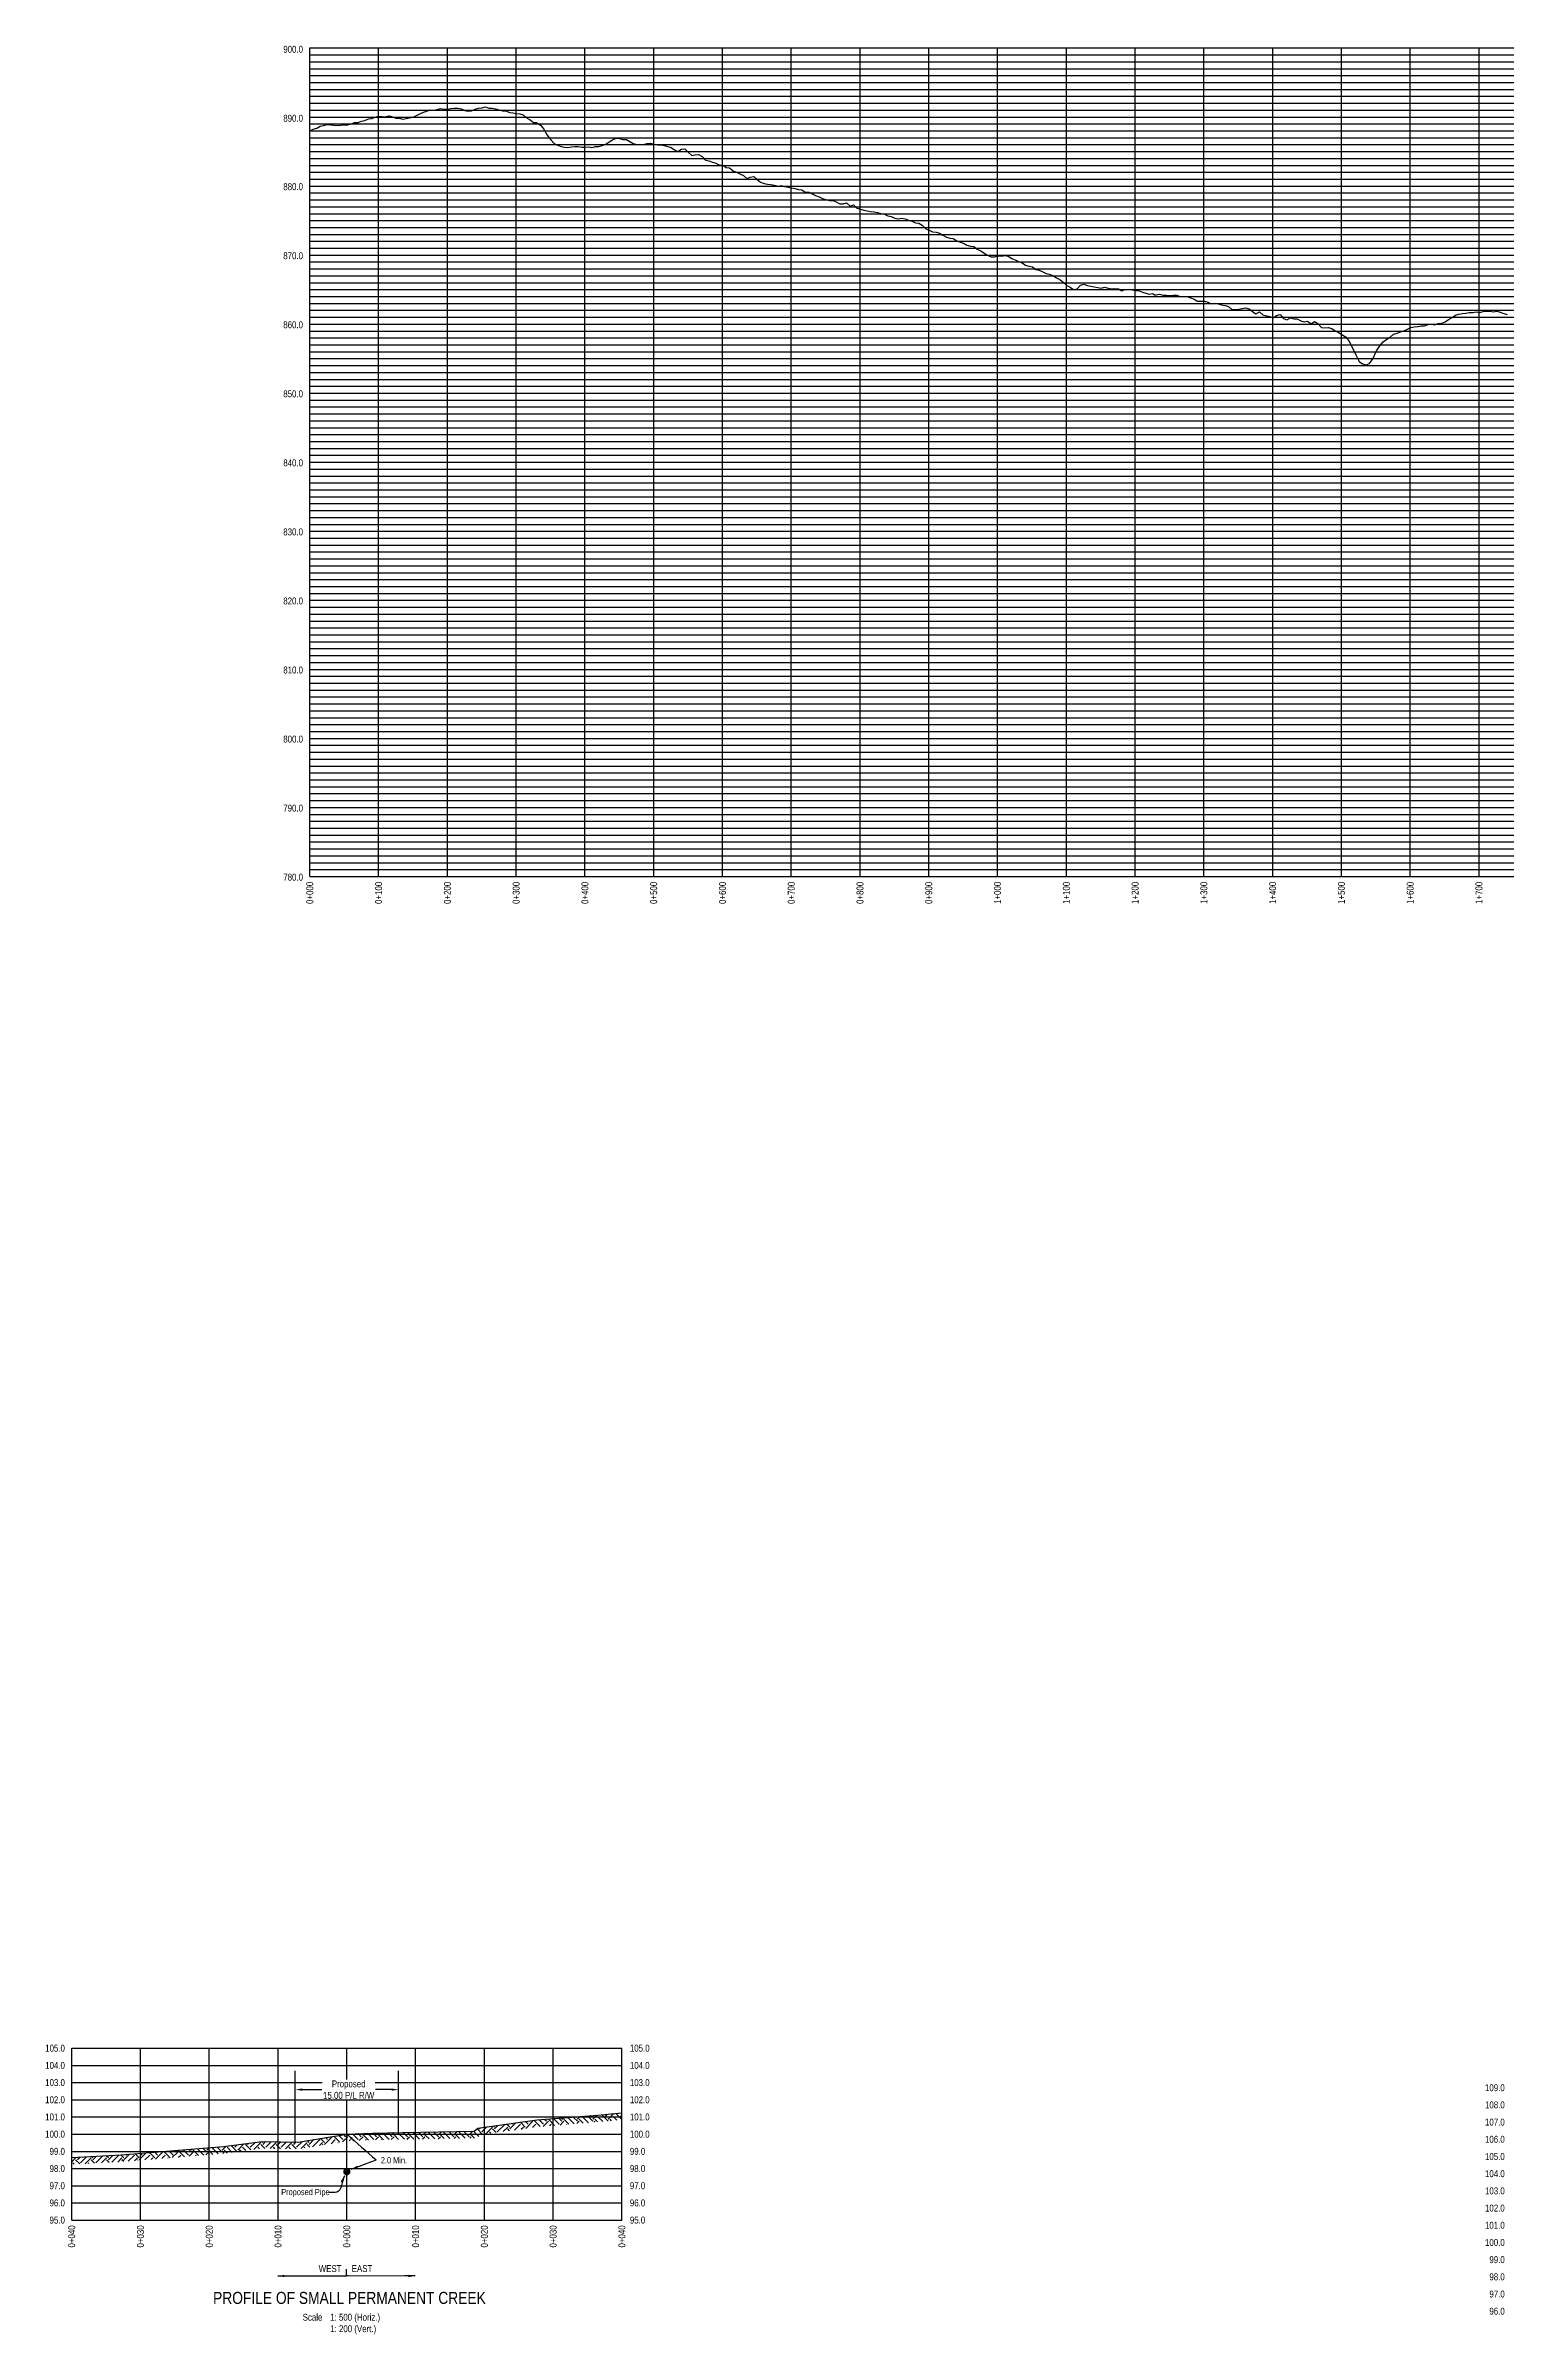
# Model space of a CAD drawing. Extents: x 521099 to 549685, y 6023217 to 6034691.
# Drawn here: x 533892 to 536014, y 6023359 to 6026685 of the extents above; entities that cross this region are included whole.
import ezdxf
from ezdxf.enums import TextEntityAlignment as Align

# ---------------------------------------------------------------- set-up
doc = ezdxf.new("R2010")
doc.units = 0
doc.header["$LTSCALE"] = 5
doc.header["$PDSIZE"] = 0.5
doc.linetypes.add('foc-TOPO', pattern=[1, 0.2, -0.8])
doc.layers.get('Defpoints').update_dxf_attribs({"color": 9})
for name, color, linetype in [('CG-NOTES', 7, 'Continuous'), ('DETAIL-T', 7, 'Continuous'), ('L-DETAIL-T', 3, 'Continuous'), ('L-MON', 1, 'Continuous'), ('P-CROSSINGS-GRID', 8, 'Continuous'), ('P-CROSSINGS-GROUND', 48, 'foc-TOPO'), ('P-CROSSINGS-LINE', 3, 'Continuous'), ('S-T7', 7, 'Continuous')]:
    doc.layers.add(name, color=color, linetype=linetype)
doc.styles.add('140', font='ARIALN.TTF', dxfattribs={"height": 15})
doc.styles.add('80', font='ARIALN.TTF', dxfattribs={"height": 10})
doc.styles.add('80CG', font='ARIALN.TTF', dxfattribs={"height": 10})
doc.styles.add('80L', font='ARIALN.TTF', dxfattribs={"height": 10})
doc.dimstyles.new('Compass 5 000', dxfattribs={"dimscale": 5, "dimtxt": 9, "dimasz": 2, "dimexe": 0.2, "dimexo": 0.0625, "dimgap": 0.5, "dimtad": 0, "dimtih": 1, "dimtoh": 1, "dimzin": 0, "dimdsep": 46, "dimtxsty": '80CG', "dimcen": 0.1, "dimse1": 1, "dimse2": 1, "dimclrd": 256, "dimclrt": 256, "dimaunit": 1, "dimadec": 4, "dimazin": 0, "dimtfac": 0.06, "dimtofl": 0, "dimtmove": 0, "dimatfit": 1, "dimfxl": 0.2, "dimtolj": 1, "dimtzin": 0, "dimlwd": -1, "dimarcsym": 0})

# ---------------------------------------------------------------- blocks, each defined once
blk = doc.blocks.new('PLIA')
at = {"color": 255, "const_width": 1}
blk.add_lwpolyline([(-0.5, 0, 1), (0.5, 0, 1)], format="xyb", close=True, dxfattribs=at)
blk = doc.blocks.new('PLIAA')
blk.add_blockref('PLIA', (0, 0))
blk = doc.blocks.new('PLIB')
at = {"color": 1}
blk.add_circle((0, 0), 0.8, dxfattribs=at)
blk = doc.blocks.new('PLIBB')
blk.add_blockref('PLIB', (0, 0))
blk = doc.blocks.new('PLICC')
for name in ['PLIAA', 'PLIBB']:
    blk.add_blockref(name, (0, 0))
blk = doc.blocks.new('PLI')
blk.add_blockref('PLICC', (0, 0))
blk = doc.blocks.new('*D730')
at = {"transparency": 16777216}
for p, q in [((534264.5, 6023714.2), (534293, 6023714.2)), ((534394.4, 6023714.2), (534371.2, 6023714.2))]:
    blk.add_line(p, q, dxfattribs=at)
at = {"linetype": 'Continuous', "transparency": 16777216}
for points in [[(534264.5, 6023715.9), (534264.5, 6023712.6), (534254.5, 6023714.2)], [(534394.4, 6023715.9), (534394.4, 6023712.6), (534404.4, 6023714.2)]]:
    blk.add_solid(points, dxfattribs=at)
at = {"layer": 'Defpoints', "color": 0, "linetype": 'Continuous', "transparency": 16777216}
for p in [(534254.5, 6023718), (534404.4, 6023718), (534404.4, 6023714.2)]:
    blk.add_point(p, dxfattribs=at)
at = {"linetype": 'Continuous', "transparency": 16777216, "insert": (534332.1, 6023714.2), "char_height": 10, "attachment_point": 5, "style": '80CG', "bg_fill": 3, "box_fill_scale": 1.1, "bg_fill_color": 256, "bg_fill_true_color": 13158600, "bg_fill_transparency": 0}
blk.add_mtext('\\A1;Proposed\\P15.00 P/L R/W', dxfattribs=at)

msp = doc.modelspace()

# ---------------------------------------------------------------- linework, layer by layer
for p, q in [((534254.468, 6023638.01), (534254.468, 6023741.574)), ((534404.39, 6023651.908), (534404.39, 6023741.574))]:
    msp.add_line(p, q)
at = {"layer": 'CG-NOTES'}
msp.add_line((534328.946, 6023443.455), (534328.946, 6023453.45), dxfattribs=at)
at = {"layer": 'P-CROSSINGS-GRID'}
for p, q in [((534275.699, 6026681.471), (543271.032, 6026681.471)), ((534275.699, 6025477.296), (534275.699, 6026681.471)), ((534275.699, 6026671.437), (543271.032, 6026671.437)), ((534375.647, 6025477.296), (534375.647, 6026681.471)), ((534475.595, 6025477.296), (534475.595, 6026681.471)), ((534575.543, 6025477.296), (534575.543, 6026681.471)), ((534675.491, 6025477.296), (534675.491, 6026681.471)), ((534775.439, 6025477.296), (534775.439, 6026681.471)), ((534875.388, 6025477.296), (534875.388, 6026681.471)), ((534975.336, 6025477.296), (534975.336, 6026681.471)), ((535075.284, 6025477.296), (535075.284, 6026681.471)), ((535175.232, 6025477.296), (535175.232, 6026681.471)), ((535275.18, 6025477.296), (535275.18, 6026681.471)), ((535375.128, 6025477.296), (535375.128, 6026681.471)), ((535475.076, 6025477.296), (535475.076, 6026681.471)), ((535575.025, 6025477.296), (535575.025, 6026681.471)), ((535674.973, 6025477.296), (535674.973, 6026681.471)), ((535774.921, 6025477.296), (535774.921, 6026681.471)), ((535874.869, 6025477.296), (535874.869, 6026681.471)), ((535974.817, 6025477.296), (535974.817, 6026681.471)), ((534275.699, 6026661.402), (543271.032, 6026661.402)), ((534275.699, 6026651.367), (543271.032, 6026651.367)), ((534275.699, 6026641.332), (543271.032, 6026641.332)), ((534275.699, 6026631.297), (543271.032, 6026631.297)), ((534275.699, 6026621.263), (543271.032, 6026621.263)), ((534275.699, 6026611.228), (543271.032, 6026611.228)), ((534275.699, 6026601.193), (543271.032, 6026601.193)), ((534275.699, 6026591.158), (543271.032, 6026591.158)), ((534275.699, 6026581.123), (543271.032, 6026581.123)), ((534275.699, 6026571.089), (543271.032, 6026571.089)), ((534275.699, 6026561.054), (543271.032, 6026561.054)), ((534275.699, 6026551.019), (543271.032, 6026551.019)), ((534275.699, 6026540.984), (543271.032, 6026540.984)), ((534275.699, 6026530.95), (543271.032, 6026530.95)), ((534275.699, 6026520.915), (543271.032, 6026520.915)), ((534275.699, 6026510.88), (543271.032, 6026510.88)), ((534275.699, 6026500.845), (543271.032, 6026500.845)), ((534275.699, 6026490.81), (543271.032, 6026490.81)), ((534275.699, 6026480.776), (543271.032, 6026480.776)), ((534275.699, 6026470.741), (543271.032, 6026470.741)), ((534275.699, 6026460.706), (543271.032, 6026460.706)), ((534275.699, 6026450.671), (543271.032, 6026450.671)), ((534275.699, 6026440.636), (543271.032, 6026440.636)), ((534275.699, 6026430.602), (543271.032, 6026430.602)), ((534275.699, 6026420.567), (543271.032, 6026420.567)), ((534275.699, 6026410.532), (543271.032, 6026410.532)), ((534275.699, 6026400.497), (543271.032, 6026400.497)), ((534275.699, 6026390.462), (543271.032, 6026390.462)), ((534275.699, 6026380.428), (543271.032, 6026380.428)), ((534275.699, 6026370.393), (543271.032, 6026370.393)), ((534275.699, 6026360.358), (543271.032, 6026360.358)), ((534275.699, 6026350.323), (543271.032, 6026350.323)), ((534275.699, 6026340.288), (543271.032, 6026340.288)), ((534275.699, 6026330.254), (543271.032, 6026330.254)), ((534275.699, 6026320.219), (543271.032, 6026320.219)), ((534275.699, 6026310.184), (543271.032, 6026310.184)), ((534275.699, 6026300.149), (543271.032, 6026300.149)), ((534275.699, 6026290.114), (543271.032, 6026290.114)), ((534275.699, 6026280.08), (543271.032, 6026280.08)), ((534275.699, 6026270.045), (543271.032, 6026270.045)), ((534275.699, 6026260.01), (543271.032, 6026260.01)), ((534275.699, 6026249.975), (543271.032, 6026249.975)), ((534275.699, 6026239.94), (543271.032, 6026239.94)), ((534275.699, 6026229.906), (543271.032, 6026229.906)), ((534275.699, 6026219.871), (543271.032, 6026219.871)), ((534275.699, 6026209.836), (543271.032, 6026209.836)), ((534275.699, 6026199.801), (543271.032, 6026199.801)), ((534275.699, 6026189.767), (543271.032, 6026189.767)), ((534275.699, 6026179.732), (543271.032, 6026179.732)), ((534275.699, 6026169.697), (543271.032, 6026169.697)), ((534275.699, 6026159.662), (543271.032, 6026159.662)), ((534275.699, 6026149.627), (543271.032, 6026149.627)), ((534275.699, 6026139.593), (543271.032, 6026139.593)), ((534275.699, 6026129.558), (543271.032, 6026129.558)), ((534275.699, 6026119.523), (543271.032, 6026119.523)), ((534275.699, 6026109.488), (543271.032, 6026109.488)), ((534275.699, 6026099.453), (543271.032, 6026099.453)), ((534275.699, 6026089.419), (543271.032, 6026089.419)), ((534275.699, 6026079.384), (543271.032, 6026079.384)), ((534275.699, 6026069.349), (543271.032, 6026069.349)), ((534275.699, 6026059.314), (543271.032, 6026059.314)), ((534275.699, 6026049.279), (543271.032, 6026049.279)), ((534275.699, 6026039.245), (543271.032, 6026039.245)), ((534275.699, 6026029.21), (543271.032, 6026029.21)), ((534275.699, 6026019.175), (543271.032, 6026019.175)), ((534275.699, 6026009.14), (543271.032, 6026009.14)), ((534275.699, 6025999.105), (543271.032, 6025999.105)), ((534275.699, 6025989.071), (543271.032, 6025989.071)), ((534275.699, 6025979.036), (543271.032, 6025979.036)), ((534275.699, 6025969.001), (543271.032, 6025969.001)), ((534275.699, 6025958.966), (543271.032, 6025958.966)), ((534275.699, 6025948.931), (543271.032, 6025948.931)), ((534275.699, 6025938.897), (543271.032, 6025938.897)), ((534275.699, 6025928.862), (543271.032, 6025928.862)), ((534275.699, 6025918.827), (543271.032, 6025918.827)), ((534275.699, 6025908.792), (543271.032, 6025908.792)), ((534275.699, 6025898.757), (543271.032, 6025898.757)), ((534275.699, 6025888.723), (543271.032, 6025888.723)), ((534275.699, 6025878.688), (543271.032, 6025878.688)), ((534275.699, 6025868.653), (543271.032, 6025868.653)), ((534275.699, 6025858.618), (543271.032, 6025858.618)), ((534275.699, 6025848.584), (543271.032, 6025848.584)), ((534275.699, 6025838.549), (543271.032, 6025838.549)), ((534275.699, 6025828.514), (543271.032, 6025828.514)), ((534275.699, 6025818.479), (543271.032, 6025818.479)), ((534275.699, 6025808.444), (543271.032, 6025808.444)), ((534275.699, 6025798.41), (543271.032, 6025798.41)), ((534275.699, 6025788.375), (543271.032, 6025788.375)), ((534275.699, 6025778.34), (543271.032, 6025778.34)), ((534275.699, 6025768.305), (543271.032, 6025768.305)), ((534275.699, 6025758.27), (543271.032, 6025758.27)), ((534275.699, 6025748.236), (543271.032, 6025748.236)), ((534275.699, 6025738.201), (543271.032, 6025738.201)), ((534275.699, 6025728.166), (543271.032, 6025728.166)), ((534275.699, 6025718.131), (543271.032, 6025718.131)), ((534275.699, 6025708.096), (543271.032, 6025708.096)), ((534275.699, 6025698.062), (543271.032, 6025698.062)), ((534275.699, 6025688.027), (543271.032, 6025688.027)), ((534275.699, 6025677.992), (543271.032, 6025677.992)), ((534275.699, 6025667.957), (543271.032, 6025667.957)), ((534275.699, 6025657.922), (543271.032, 6025657.922)), ((534275.699, 6025647.888), (543271.032, 6025647.888)), ((534275.699, 6025637.853), (543271.032, 6025637.853)), ((534275.699, 6025627.818), (543271.032, 6025627.818)), ((534275.699, 6025617.783), (543271.032, 6025617.783)), ((534275.699, 6025607.748), (543271.032, 6025607.748)), ((534275.699, 6025597.714), (543271.032, 6025597.714)), ((534275.699, 6025587.679), (543271.032, 6025587.679)), ((534275.699, 6025577.644), (543271.032, 6025577.644)), ((534275.699, 6025567.609), (543271.032, 6025567.609)), ((534275.699, 6025557.575), (543271.032, 6025557.575)), ((534275.699, 6025547.54), (543271.032, 6025547.54)), ((534275.699, 6025537.505), (543271.032, 6025537.505)), ((534275.699, 6025527.47), (543271.032, 6025527.47)), ((534275.699, 6025517.435), (543271.032, 6025517.435)), ((534275.699, 6025507.401), (543271.032, 6025507.401)), ((534275.699, 6025497.366), (543271.032, 6025497.366)), ((534275.699, 6025487.331), (543271.032, 6025487.331)), ((534275.699, 6025477.296), (543271.032, 6025477.296))]:
    msp.add_line(p, q, dxfattribs=at)
at = {"layer": 'P-CROSSINGS-GRID', "color": 8}
for p, q in [((533929.637, 6023774.464), (534729.222, 6023774.464)), ((533929.637, 6023524.593), (533929.637, 6023774.464)), ((534029.585, 6023524.593), (534029.585, 6023774.464)), ((534129.533, 6023524.593), (534129.533, 6023774.464)), ((534229.481, 6023524.593), (534229.481, 6023774.464)), ((534329.429, 6023524.593), (534329.429, 6023774.464)), ((534429.377, 6023524.593), (534429.377, 6023774.464)), ((534529.326, 6023524.593), (534529.326, 6023774.464)), ((534629.274, 6023524.593), (534629.274, 6023774.464)), ((534729.222, 6023524.593), (534729.222, 6023774.464)), ((533929.637, 6023749.477), (534729.222, 6023749.477)), ((533929.637, 6023724.49), (534729.222, 6023724.49)), ((533929.637, 6023699.503), (534729.222, 6023699.503)), ((533929.637, 6023674.516), (534729.222, 6023674.516)), ((533929.637, 6023649.529), (534729.222, 6023649.529)), ((533929.637, 6023624.542), (534729.222, 6023624.542)), ((533929.637, 6023599.555), (534729.222, 6023599.555)), ((533929.637, 6023574.568), (534729.222, 6023574.568)), ((533929.637, 6023549.58), (534729.222, 6023549.58)), ((533929.637, 6023524.593), (534729.222, 6023524.593))]:
    msp.add_line(p, q, dxfattribs=at)
at = {"layer": 'P-CROSSINGS-LINE', "flags": 128}
msp.add_lwpolyline([(534275.699, 6026560.984), (534280.699, 6026563.581), (534285.699, 6026565.114), (534290.699, 6026567.577), (534295.699, 6026568.845), (534300.699, 6026570.28), (534305.699, 6026569.737), (534310.699, 6026569.272), (534315.699, 6026568.977), (534320.699, 6026569.041), (534325.699, 6026569.739), (534330.699, 6026569.674), (534335.699, 6026571.073), (534340.699, 6026573.331), (534345.699, 6026573.112), (534350.699, 6026574.917), (534355.699, 6026575.807), (534360.699, 6026578.624), (534365.699, 6026579.024), (534370.699, 6026580.898), (534375.699, 6026582.116), (534380.699, 6026581.864), (534385.699, 6026581.524), (534387.827, 6026582.337), (534390.699, 6026582.677), (534395.699, 6026581.607), (534400.699, 6026579.343), (534405.699, 6026579.561), (534410.562, 6026577.968), (534415.699, 6026578.915), (534420.699, 6026580.017), (534425.699, 6026580.731), (534430.699, 6026583.429), (534435.699, 6026585.55), (534440.699, 6026587.95), (534445.699, 6026589.611), (534450.699, 6026591.552), (534455.699, 6026590.932), (534460.699, 6026592.135), (534465.699, 6026593.324), (534470.699, 6026592.605), (534475.699, 6026592.454), (534480.699, 6026593.638), (534485.699, 6026593.904), (534490.699, 6026593.762), (534495.699, 6026592.79), (534500.699, 6026590.777), (534504.513, 6026589.481), (534505.699, 6026590.256), (534510.699, 6026590.317), (534515.699, 6026592.688), (534520.699, 6026593.942), (534525.699, 6026594.678), (534530.699, 6026595.89), (534535.699, 6026593.876), (534540.699, 6026593.927), (534545.699, 6026593.194), (534550.699, 6026591.647), (534555.699, 6026590.159), (534560.699, 6026589.901), (534565.699, 6026587.717), (534570.699, 6026587.032), (534575.699, 6026586.438), (534580.699, 6026585.661), (534585.699, 6026584.211), (534590.699, 6026580.108), (534595.699, 6026577.096), (534600.699, 6026573.079), (534604.462, 6026573.033), (534605.699, 6026572.669), (534610.699, 6026569.05), (534615.699, 6026563.378), (534620.699, 6026554.922), (534625.699, 6026548.029), (534630.699, 6026542.464), (534635.699, 6026540.085), (534640.699, 6026538.428), (534645.699, 6026537.064), (534650.699, 6026536.748), (534655.699, 6026537.856), (534660.699, 6026538.252), (534665.699, 6026538.418), (534670.699, 6026537.445), (534675.699, 6026537.238), (534680.699, 6026537.948), (534685.699, 6026536.908), (534689.285, 6026537.769), (534690.699, 6026538.153), (534695.699, 6026538.424), (534700.699, 6026539.806), (534705.699, 6026541.714), (534710.699, 6026544.899), (534715.699, 6026547.94), (534720.699, 6026550.378), (534725.699, 6026549.916), (534730.699, 6026548.242), (534735.699, 6026548.274), (534740.699, 6026545.491), (534745.699, 6026542.612), (534750.699, 6026541.201), (534755.699, 6026540.946), (534760.699, 6026541.172), (534765.699, 6026542.759), (534770.699, 6026542.932), (534775.699, 6026541.555), (534780.699, 6026540.798), (534785.699, 6026540.575), (534790.699, 6026539.634), (534795.699, 6026538.148), (534800.699, 6026536.705), (534805.699, 6026533.194), (534810.699, 6026531.071), (534815.699, 6026534.178), (534820.699, 6026534.824), (534825.699, 6026530.156), (534830.699, 6026524.967), (534835.699, 6026525.911), (534840.699, 6026526.643), (534845.699, 6026523.877), (534850.699, 6026518.598), (534855.699, 6026517.608), (534860.699, 6026515.66), (534865.699, 6026514.141), (534870.699, 6026511.824), (534875.699, 6026511.224), (534880.699, 6026507.638), (534885.699, 6026507.037), (534890.699, 6026502.942), (534895.699, 6026500.931), (534900.699, 6026498.69), (534905.699, 6026495.924), (534910.699, 6026491.709), (534915.699, 6026493.471), (534920.699, 6026494.837), (534925.699, 6026490.47), (534930.699, 6026486.517), (534935.699, 6026484.481), (534940.699, 6026483.422), (534945.699, 6026482.802), (534950.699, 6026482.295), (534955.699, 6026480.762), (534960.699, 6026481.549), (534965.699, 6026480.334), (534970.699, 6026479.351), (534975.699, 6026478.229), (534980.699, 6026477.305), (534985.699, 6026475.996), (534990.699, 6026475.159), (534995.699, 6026471.652), (535000.699, 6026471.971), (535005.699, 6026469.274), (535010.699, 6026467.253), (535015.699, 6026465.308), (535020.699, 6026462.453), (535025.699, 6026461.242), (535030.699, 6026459.932), (535035.699, 6026459.734), (535040.699, 6026457.643), (535045.699, 6026455.118), (535050.699, 6026454.919), (535055.699, 6026456.171), (535060.699, 6026451.374), (535065.699, 6026453.298), (535070.699, 6026448.394), (535075.699, 6026447.251), (535080.699, 6026445.956), (535085.699, 6026444.775), (535090.699, 6026443.695), (535095.699, 6026443.178), (535100.699, 6026442.144), (535105.699, 6026440.853), (535110.699, 6026439.678), (535115.699, 6026437.424), (535120.699, 6026436.602), (535125.699, 6026434.267), (535130.699, 6026433.124), (535135.699, 6026433.972), (535140.699, 6026433.178), (535145.699, 6026431.313), (535150.699, 6026429.647), (535155.699, 6026427.546), (535160.699, 6026426.92), (535165.699, 6026424.157), (535170.699, 6026418.464), (535175.699, 6026416.43), (535180.699, 6026414.006), (535185.699, 6026413.722), (535190.699, 6026412.318), (535195.699, 6026409.422), (535200.699, 6026406.54), (535205.699, 6026405.011), (535210.699, 6026404.308), (535215.699, 6026400.917), (535220.699, 6026399.19), (535225.699, 6026397.724), (535230.699, 6026394.684), (535235.699, 6026393.263), (535240.699, 6026392.856), (535245.699, 6026389.206), (535250.699, 6026386.521), (535255.699, 6026383.213), (535260.699, 6026380.393), (535265.699, 6026378.009), (535270.699, 6026377.905), (535275.699, 6026379.39), (535280.699, 6026378.774), (535285.699, 6026379.754), (535290.699, 6026378.93), (535295.699, 6026375.518), (535300.699, 6026373.507), (535305.699, 6026371.33), (535310.699, 6026369.184), (535315.699, 6026365.969), (535320.699, 6026364.391), (535325.699, 6026363.204), (535330.699, 6026359.48), (535335.699, 6026358.566), (535340.699, 6026356.313), (535345.699, 6026353.69), (535350.699, 6026352.89), (535355.699, 6026350.884), (535360.699, 6026347.426), (535365.699, 6026345.198), (535370.699, 6026341.03), (535375.699, 6026336.045), (535380.699, 6026333.941), (535385.699, 6026330.556), (535390.699, 6026331.606), (535395.699, 6026336.932), (535400.699, 6026338.105), (535405.699, 6026336.274), (535410.699, 6026335.352), (535415.699, 6026334.253), (535420.699, 6026333.324), (535425.699, 6026332.421), (535430.699, 6026333.819), (535435.699, 6026332.346), (535440.699, 6026331.331), (535445.699, 6026331.83), (535450.699, 6026331.545), (535455.699, 6026328.318), (535460.699, 6026330.353), (535461.796, 6026330.528), (535465.699, 6026330.686), (535470.699, 6026329.792), (535475.699, 6026329.132), (535480.699, 6026328.383), (535485.699, 6026326.596), (535490.699, 6026324.946), (535495.699, 6026323.505), (535500.699, 6026324.744), (535503.052, 6026322.816), (535505.699, 6026322.708), (535510.699, 6026323.463), (535515.699, 6026322.339), (535520.699, 6026322.163), (535525.699, 6026321.924), (535530.699, 6026322.217), (535535.699, 6026322.098), (535540.699, 6026320.103), (535545.699, 6026320.208), (535550.699, 6026320.344), (535555.699, 6026318.379), (535560.699, 6026316.26), (535565.699, 6026313.655), (535570.699, 6026313.695), (535575.699, 6026313.332), (535580.699, 6026312.254), (535585.699, 6026309.6), (535590.699, 6026310.715), (535595.699, 6026309.825), (535600.699, 6026307.943), (535605.699, 6026307.169), (535610.699, 6026305.522), (535615.699, 6026301.24), (535620.699, 6026301.314), (535625.699, 6026301.814), (535630.699, 6026302.943), (535635.699, 6026303.931), (535640.699, 6026302.478), (535645.699, 6026298.218), (535650.699, 6026295.188), (535655.699, 6026297.877), (535660.699, 6026293.448), (535665.699, 6026292.091), (535668.967, 6026291.765), (535670.699, 6026291.292), (535675.699, 6026289.129), (535680.699, 6026292.545), (535685.699, 6026294.049), (535690.699, 6026288.402), (535695.699, 6026286.422), (535700.699, 6026289.276), (535705.699, 6026287.714), (535710.699, 6026287.596), (535715.699, 6026284.986), (535720.699, 6026283.553), (535725.699, 6026284.268), (535730.699, 6026280.354), (535735.699, 6026284.015), (535740.699, 6026280.946), (535745.699, 6026275.423), (535750.699, 6026274.609), (535755.699, 6026275.064), (535760.699, 6026273.819), (535765.699, 6026270.576), (535770.699, 6026267.811), (535775.699, 6026264.913), (535780.699, 6026261.76), (535785.699, 6026255.721), (535790.699, 6026246.714), (535795.699, 6026235.408), (535800.699, 6026225.885), (535805.699, 6026222.177), (535810.699, 6026220.753), (535815.699, 6026222.646), (535820.699, 6026229.688), (535825.699, 6026241.498), (535830.699, 6026248.777), (535835.699, 6026254.182), (535840.699, 6026258.123), (535845.699, 6026261.023), (535850.699, 6026265.328), (535855.699, 6026267.003), (535860.699, 6026268.766), (535865.699, 6026270.318), (535870.699, 6026272.602), (535875.699, 6026275.416), (535880.699, 6026276.311), (535885.699, 6026276.646), (535890.699, 6026277.661), (535895.699, 6026277.862), (535900.699, 6026279.495), (535905.699, 6026279.803), (535910.699, 6026279.249), (535915.699, 6026280.836), (535920.699, 6026281.429), (535925.699, 6026283.233), (535930.699, 6026286.905), (535935.699, 6026289.908), (535940.699, 6026293.253), (535945.699, 6026294.772), (535950.699, 6026295.34), (535955.699, 6026295.999), (535960.699, 6026296.998), (535965.699, 6026296.958), (535970.699, 6026298.179), (535975.699, 6026296.916), (535980.699, 6026298.688), (535985.699, 6026299.148), (535990.699, 6026299.074), (535995.699, 6026298.204), (536000.699, 6026299.048), (536005.699, 6026297.313), (536010.699, 6026295.592), (536015.699, 6026293.982)], dxfattribs=at)

# ---------------------------------------------------------------- block references
at = {"layer": 'L-MON', "xscale": 4.99740725, "yscale": 4.99740725, "zscale": 4.99740725}
msp.add_blockref('PLI', (534329.429, 6023594.609), dxfattribs=at)

# ---------------------------------------------------------------- texts
at = {"style": '80'}
for s, p in [('0+000', (534275.612, 6025469.632)), ('0+100', (534375.56, 6025469.632)), ('0+200', (534475.508, 6025469.632)), ('0+300', (534575.456, 6025469.632)), ('0+400', (534675.404, 6025469.632)), ('0+500', (534775.352, 6025469.632)), ('0+600', (534875.301, 6025469.632)), ('0+700', (534975.249, 6025469.632)), ('0+800', (535075.197, 6025469.632)), ('0+900', (535175.145, 6025469.632)), ('1+000', (535275.093, 6025469.632)), ('1+100', (535375.041, 6025469.632)), ('1+200', (535474.989, 6025469.632)), ('1+300', (535574.938, 6025469.632)), ('1+400', (535674.886, 6025469.632)), ('1+500', (535774.834, 6025469.632)), ('1+600', (535874.782, 6025469.632)), ('1+700', (535974.73, 6025469.632)), ('0+040', (533929.55, 6023516.929)), ('0+030', (534029.498, 6023516.929)), ('0+020', (534129.446, 6023516.929)), ('0+010', (534229.394, 6023516.929)), ('0+000', (534329.342, 6023516.929)), ('0+010', (534429.29, 6023516.929)), ('0+020', (534529.239, 6023516.929)), ('0+030', (534629.187, 6023516.929)), ('0+040', (534729.135, 6023516.929))]:
    msp.add_text(s, height=9.9948, rotation=90, dxfattribs=at).set_placement(p, align=Align.MIDDLE_RIGHT)
at = {"insert": (534378.866, 6023616.094), "char_height": 8.9953, "attachment_point": 1, "style": '80L'}
msp.add_mtext_dynamic_manual_height_columns('2.0 Min.', width=45.28725, gutter_width=44.977, heights=[0], dxfattribs=at)
at = {"layer": 'DETAIL-T', "insert": (534265.271, 6023388.411), "char_height": 9.99481, "attachment_point": 1, "style": '80L'}
msp.add_mtext_dynamic_manual_height_columns('Scale^I1: 500 (Horiz.)\\P^I1: 200 (Vert.)', width=216.99252, gutter_width=44.977, heights=[0], dxfattribs=at)
at = {"layer": 'L-DETAIL-T', "insert": (534333.172, 6023420.268), "char_height": 17.49093, "width": 396.48873, "attachment_point": 2, "rotation": 0, "style": '140'}
msp.add_mtext('PROFILE OF SMALL PERMANENT CREEK', dxfattribs=at)
at = {"layer": 'S-T7', "style": '80'}
for s, p in [('900.0', (534265.704, 6026679.501)), ('890.0', (534265.704, 6026579.291)), ('880.0', (534265.704, 6026479.856)), ('870.0', (534265.704, 6026379.508)), ('860.0', (534265.704, 6026279.16)), ('850.0', (534265.704, 6026178.812)), ('840.0', (534265.704, 6026078.464)), ('830.0', (534265.704, 6025978.116)), ('820.0', (534265.704, 6025877.768)), ('810.0', (534265.704, 6025777.42)), ('800.0', (534265.704, 6025677.073)), ('790.0', (534265.704, 6025576.725)), ('780.0', (534265.704, 6025476.377)), ('105.0', (533919.642, 6023774.464)), ('104.0', (533919.642, 6023749.477)), ('103.0', (533919.642, 6023724.49)), ('109.0', (536012.236, 6023717.016)), ('102.0', (533919.642, 6023699.503)), ('101.0', (533919.642, 6023674.516)), ('108.0', (536012.236, 6023692.029)), ('107.0', (536012.236, 6023667.042)), ('100.0', (533919.642, 6023649.529)), ('106.0', (536012.236, 6023642.055)), ('99.0', (533919.642, 6023624.542)), ('105.0', (536012.236, 6023617.068)), ('98.0', (533919.642, 6023599.555)), ('97.0', (533919.642, 6023574.568)), ('104.0', (536012.236, 6023592.081)), ('103.0', (536012.236, 6023567.094)), ('96.0', (533919.642, 6023549.58)), ('102.0', (536012.236, 6023542.107)), ('95.0', (533919.642, 6023524.593)), ('101.0', (536012.236, 6023517.12)), ('100.0', (536012.236, 6023492.133)), ('99.0', (536012.236, 6023467.146)), ('98.0', (536012.236, 6023442.159)), ('97.0', (536012.236, 6023417.172)), ('96.0', (536012.236, 6023392.185))]:
    msp.add_text(s, height=9.9948, dxfattribs=at).set_placement(p, align=Align.MIDDLE_RIGHT)
for s, p in [('105.0', (534740.746, 6023774.464)), ('104.0', (534740.746, 6023749.477)), ('103.0', (534740.746, 6023724.49)), ('102.0', (534740.746, 6023699.503)), ('101.0', (534740.746, 6023674.516)), ('100.0', (534740.746, 6023649.529)), ('99.0', (534740.746, 6023624.542)), ('98.0', (534740.746, 6023599.555)), ('97.0', (534740.746, 6023574.568)), ('96.0', (534740.746, 6023549.58)), ('95.0', (534740.746, 6023524.593))]:
    msp.add_text(s, height=9.9948, dxfattribs=at).set_placement(p, align=Align.MIDDLE_LEFT)

# ---------------------------------------------------------------- leaders
at = {"path_type": 1}
for points in [[(534329.429, 6023649.529), (534371.817, 6023612.029)], [(534335.489, 6023598.483), (534371.817, 6023612.029)]]:
    msp.add_leader(points, dimstyle='Compass 5 000', override={"dimgap": 0.5, "dimtad": 0}, dxfattribs=at)
at = {"layer": 'CG-NOTES', "path_type": 1}
for points in [[(534228.998, 6023443.455), (534328.946, 6023443.455)], [(534428.894, 6023443.455), (534328.946, 6023443.455)]]:
    msp.add_leader(points, dimstyle='Compass 5 000', override={"dimgap": 0.5, "dimtad": 0}, dxfattribs=at)

# ---------------------------------------------------------------- next in the draw order: texts
at = {"insert": (534234.044, 6023569.927), "char_height": 8.99533, "attachment_point": 1, "style": '80L', "bg_fill": 3, "box_fill_scale": 1.3, "bg_fill_color": 256, "bg_fill_transparency": 0}
msp.add_mtext_dynamic_manual_height_columns('Proposed Pipe', width=67.24202, gutter_width=44.977, heights=[0], dxfattribs=at)
at = {"color": 3, "insert": (534321.582, 6023459.127), "char_height": 9.9948, "width": 78.39065, "attachment_point": 3, "style": '80', "bg_fill": 2}
msp.add_mtext('WEST', dxfattribs=at)

# ---------------------------------------------------------------- next in the draw order: dimensions: what is measured, and where the dimension line sits
at = {"color": 6, "linetype": 'Continuous'}
dim = msp.add_linear_dim(base=(534404.39, 6023714.221), p1=(534254.468, 6023717.957), p2=(534404.39, 6023717.957), angle=0, text='Proposed\\P15.00 P/L R/W', dimstyle='Compass 5 000', override={"dimtfill": 1}, dxfattribs=at)
dim.commit()
dim.dimension.update_dxf_attribs({"geometry": '*D730', "text_midpoint": (534332.105, 6023714.221), "dimtype": 161})

# ---------------------------------------------------------------- next in the draw order: hatches: boundary and pattern name
at = {"layer": 'P-CROSSINGS-GROUND'}
h = msp.add_hatch(dxfattribs=at)
h.set_pattern_fill('EARTH', color=256, scale=2.498704, angle=45)
h.set_pattern_definition([(45, (-752.5, 4252.655), (0, 22.438998523), [15.86676802, -15.86676802]), (45, (-756.707, 4256.862), (0, 22.438998523), [15.86676802, -15.86676802]), (45, (-760.915, 4261.07), (0, 22.438998523), [15.86676802, -15.86676802]), (135, (-760.915, 4263.874), (-22.438998523, 0), [15.86676802, -15.86676802]), (135, (-756.707, 4268.082), (-22.438998523, 0), [15.86676802, -15.86676802]), (135, (-752.5, 4272.289), (-22.438998523, 0), [15.86676802, -15.86676802])])
h.paths.add_polyline_path([(534729.222, 6023680.325), (534694.197, 6023677.304), (534606.259, 6023670.129), (534519.721, 6023658.229), (534514.474, 6023653.804), (534410.115, 6023652.029), (534366.044, 6023651.104), (534329.429, 6023649.529), (534258.53, 6023637.954), (534206.339, 6023638.679), (534150.361, 6023631.504), (534001.96, 6023619.329), (533929.637, 6023615.637), (533929.637, 6023605.629), (534002.624, 6023609.355), (534151.405, 6023621.561), (534206.908, 6023628.675), (534259.271, 6023627.948), (534330.453, 6023639.569), (534366.364, 6023641.113), (534410.305, 6023642.036), (534518.199, 6023643.871), (534523.951, 6023648.721), (534607.347, 6023660.189), (534695.032, 6023667.344), (534729.222, 6023670.293)])

# ---------------------------------------------------------------- next in the draw order: linework, layer by layer
at = {"layer": 'P-CROSSINGS-LINE', "color": 3, "flags": 128}
msp.add_lwpolyline([(533929.637, 6023615.637), (534001.96, 6023619.329), (534150.361, 6023631.504), (534206.339, 6023638.679), (534258.53, 6023637.954), (534329.429, 6023649.529), (534366.044, 6023651.104), (534410.115, 6023652.029), (534514.474, 6023653.804), (534519.721, 6023658.229), (534606.259, 6023670.129), (534694.197, 6023677.304), (534729.222, 6023680.325)], dxfattribs=at)

# ---------------------------------------------------------------- next in the draw order: texts
at = {"color": 3, "insert": (534336.532, 6023459.127), "char_height": 9.9948, "width": 71.75921, "attachment_point": 1, "style": '80', "bg_fill": 2}
msp.add_mtext('EAST', dxfattribs=at)

# ---------------------------------------------------------------- next in the draw order: leaders
at = {"color": 6, "linetype": 'Continuous', "path_type": 1}
msp.add_leader([(534325.939, 6023588.937), (534314.917, 6023565.062), (534304.387, 6023564.646)], dimstyle='Compass 5 000', override={"dimgap": 0.5, "dimtad": 0}, dxfattribs=at)

doc.saveas('drawing.dxf')
